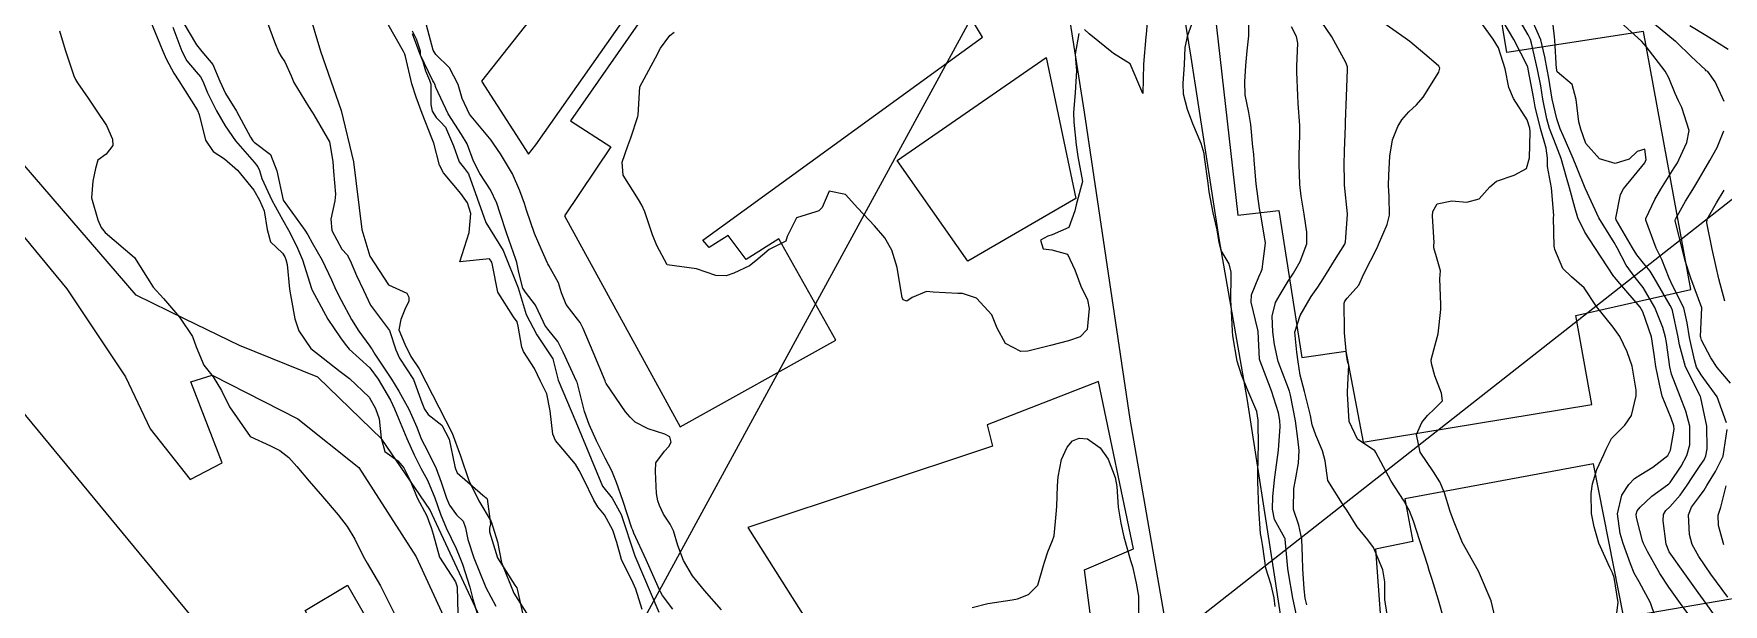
# Model space of a CAD drawing. Header units: metres. Extents: x 318500 to 325275, y 7408834 to 7428799.
# Drawn here: x 320655.9 to 320770.1, y 7409942.3 to 7409980.9 of the extents above; entities that cross this region are included whole.
import ezdxf

# ---------------------------------------------------------------- set-up
doc = ezdxf.new("R2010")
doc.units = ezdxf.units.M
doc.header["$MEASUREMENT"] = 0
doc.linetypes.add('CONTINUO', pattern=[0])
for name, color, linetype in [('Curvas de Nivel 1m', 11, 'Continuous'), ('Curvas de Nivel 5m', 15, 'Continuous'), ('Divisas', 45, 'Continuous'), ('Edificações', 30, 'Continuous'), ('Hidrografia', 140, 'Continuous'), ('Linha Férrea', 20, 'Continuous'), ('Pontes_Viadutos_Tubos', 190, 'Continuous'), ('TEXTO', 45, 'Continuous'), ('Vias Primárias', 230, 'Continuous'), ('Vias Secundárias', 230, 'Continuous')]:
    doc.layers.add(name, color=color, linetype=linetype)

msp = doc.modelspace()

# ---------------------------------------------------------------- linework, layer by layer
at = {"layer": 'Curvas de Nivel 1m', "flags": 128}
for points, elevation in [([(320663.79, 7409981.79), (320664.41, 7409980.26), (320664.61, 7409979.78), (320664.87, 7409979.21), (320665.37, 7409978.28), (320665.69, 7409977.77), (320666.83, 7409975.99), (320666.97, 7409975.75), (320667.08, 7409975.49), (320667.5, 7409973.74), (320668.02, 7409972.97), (320668.79, 7409972.48), (320669.67, 7409971.71), (320670.76, 7409970.36), (320671.16, 7409969.69), (320671.47, 7409968.96), (320671.66, 7409967.69), (320671.9, 7409966.87), (320672.7, 7409966.09), (320672.87, 7409965.84), (320672.94, 7409965.67), (320673.02, 7409965.34), (320673.18, 7409963.66), (320673.29, 7409963.03), (320673.55, 7409961.66), (320673.82, 7409960.84), (320674.62, 7409959.64), (320676.6, 7409958.08), (320677.24, 7409957.61), (320678.57, 7409956.35), (320679, 7409955.58), (320679.24, 7409954.89), (320679.37, 7409953.58), (320679.62, 7409952.67), (320680.51, 7409952.04), (320680.91, 7409951.56), (320681.33, 7409950.72), (320681.81, 7409949.55), (320682.47, 7409948.33), (320682.67, 7409947.75), (320682.75, 7409947.54), (320682.9, 7409947.09), (320683.32, 7409945.52), (320684.41, 7409943.86), (320684.52, 7409943.51), (320684.56, 7409941.7)], 738), ([(320665.96, 7409981.76), (320666.89, 7409980.2), (320667.25, 7409979.74), (320668, 7409978.86), (320668.47, 7409977.73), (320668.85, 7409976.9), (320669.59, 7409975.71), (320670.55, 7409973.95), (320670.71, 7409973.7), (320670.8, 7409973.62), (320671.89, 7409972.78), (320672.33, 7409971.68), (320672.74, 7409969.68), (320674.22, 7409967.65), (320674.41, 7409967.34), (320674.71, 7409966.79), (320675.38, 7409965.63), (320676.01, 7409964.29), (320676.31, 7409963.62), (320676.66, 7409962.91), (320677.37, 7409961.61), (320677.86, 7409960.83), (320678.62, 7409959.8), (320678.71, 7409959.68), (320678.76, 7409959.59), (320678.94, 7409959.26), (320680.07, 7409957.57), (320680.58, 7409956.76), (320681.25, 7409955.55), (320681.78, 7409954.32), (320682.09, 7409953.54), (320682.53, 7409952.67), (320683.09, 7409951.53), (320683.44, 7409950.59), (320683.8, 7409949.52), (320684, 7409949.04), (320684.47, 7409948.38), (320684.92, 7409947.96), (320685.08, 7409947.5), (320685.23, 7409946.72), (320685.65, 7409945.49), (320686.4, 7409943.59), (320686.45, 7409943.48), (320687.13, 7409942.21)], 736), ([(320702.39, 7409941.97), (320701.23, 7409943.28), (320700.41, 7409944.27), (320699.81, 7409945.3), (320699.43, 7409946.32), (320699.14, 7409947.31), (320698.91, 7409947.76), (320698.47, 7409948.44), (320698.18, 7409949.03), (320698.08, 7409949.33), (320697.99, 7409949.83), (320697.91, 7409951.33), (320697.94, 7409951.91), (320698.53, 7409952.7), (320698.83, 7409953.02), (320698.98, 7409953.31), (320698.89, 7409953.66), (320698.55, 7409953.85), (320697.43, 7409954.22), (320696.55, 7409954.67), (320696.2, 7409955), (320695.9, 7409955.36), (320694.59, 7409957.27), (320694.54, 7409957.38), (320694.51, 7409957.46), (320693.7, 7409959.39), (320693.02, 7409961.01), (320692.83, 7409961.4), (320692.64, 7409961.64), (320691.88, 7409962.63), (320691.56, 7409963.42), (320691.37, 7409964.1), (320690.7, 7409965.26), (320690.64, 7409965.37), (320690.61, 7409965.43), (320690.03, 7409966.76), (320689.74, 7409967.44), (320689.2, 7409969), (320689.06, 7409969.46), (320688.76, 7409970.32), (320688.25, 7409971.47), (320687.44, 7409972.83), (320687, 7409973.48), (320686.8, 7409973.74), (320685.35, 7409975.5), (320684.85, 7409976.57), (320684.58, 7409977.51), (320684, 7409978.65), (320683.06, 7409979.54), (320682.88, 7409979.83), (320682.44, 7409981.54)], 737), ([(320731.23, 7409982.6), (320731.09, 7409980.9), (320731.07, 7409980.74), (320730.92, 7409978.9), (320730.86, 7409976.9), (320730.01, 7409978.91), (320728.89, 7409979.61), (320727.24, 7409980.94), (320726.91, 7409981.24)], 738), ([(320739.82, 7409942.19), (320739.74, 7409942.77), (320739.53, 7409943.65), (320739.18, 7409944.78), (320738.98, 7409946.25), (320738.88, 7409946.78), (320738.81, 7409947.13), (320738.7, 7409948.79), (320738.64, 7409950.65), (320738.64, 7409950.79), (320738.67, 7409952.66), (320738.68, 7409952.79), (320738.68, 7409952.93), (320738.67, 7409954.79), (320738.57, 7409955.39), (320737.96, 7409956.8), (320737.54, 7409957.87), (320737.23, 7409958.8), (320736.94, 7409960.5), (320736.93, 7409960.81), (320736.83, 7409962.64), (320736.82, 7409962.81), (320736.83, 7409964.68), (320736.83, 7409964.81), (320736.71, 7409965.38), (320736.16, 7409966.27), (320736.02, 7409966.82), (320735.89, 7409967.67), (320735.61, 7409968.83), (320735.34, 7409970.26), (320735.27, 7409970.84), (320735.04, 7409972.59), (320735, 7409972.84), (320734.81, 7409973.53), (320734.24, 7409974.85), (320733.88, 7409975.82), (320733.61, 7409976.86), (320733.59, 7409977.58), (320733.69, 7409978.86), (320733.73, 7409980.02), (320733.91, 7409980.86), (320734.18, 7409981.6)], 738), ([(320741.25, 7409941.61), (320741.01, 7409942.75), (320740.71, 7409944.47), (320740.67, 7409944.76), (320740.48, 7409946.74), (320740.48, 7409946.76), (320740.48, 7409946.78), (320740.46, 7409946.81), (320739.77, 7409948.07), (320739.64, 7409948.77), (320739.66, 7409949.61), (320739.77, 7409950.77), (320739.86, 7409951.43), (320740.04, 7409952.77), (320740.15, 7409954.36), (320740.13, 7409954.77), (320740.03, 7409955.3), (320739.56, 7409956.78), (320738.9, 7409958.5), (320738.8, 7409958.79), (320738.76, 7409958.93), (320738.66, 7409960.79), (320738.64, 7409960.91), (320738.19, 7409962.79), (320738.2, 7409963.28), (320738.7, 7409964.5), (320738.8, 7409964.69), (320738.85, 7409964.79), (320738.93, 7409965.02), (320739.16, 7409966.78), (320738.83, 7409968.7), (320738.81, 7409968.79), (320738.76, 7409969.12), (320738.53, 7409970.79), (320738.39, 7409972.39), (320738.36, 7409972.8), (320738.31, 7409973.3), (320738.17, 7409974.8), (320738.02, 7409975.63), (320737.79, 7409976.81), (320737.75, 7409977.69), (320737.82, 7409978.81), (320737.91, 7409979.79), (320738.02, 7409980.8), (320738.04, 7409981.68)], 739), ([(320747.38, 7409941.65), (320747.23, 7409942.67), (320747.23, 7409943.86), (320747.08, 7409944.67), (320746.45, 7409946.17), (320746.08, 7409946.69), (320745.35, 7409947.57), (320744.65, 7409948.71), (320744.48, 7409948.95), (320743.37, 7409950.72), (320743.2, 7409952.05), (320743.02, 7409952.73), (320742.55, 7409953.78), (320742.31, 7409954.48), (320742.26, 7409954.73), (320742.19, 7409955.11), (320741.8, 7409956.74), (320741.51, 7409957.85), (320741.36, 7409958.75), (320741.28, 7409959.4), (320741.13, 7409960.75), (320741.51, 7409961.89), (320742, 7409962.74), (320742.25, 7409963.16), (320742.69, 7409963.8), (320743.06, 7409964.36), (320743.29, 7409964.72), (320743.82, 7409965.61), (320744.52, 7409966.71), (320744.57, 7409966.86), (320744.71, 7409968.71), (320744.71, 7409968.75), (320744.5, 7409970.71), (320744.48, 7409972.4), (320744.49, 7409972.71), (320744.5, 7409973.02), (320744.56, 7409974.71), (320744.57, 7409974.98), (320744.64, 7409976.71), (320744.71, 7409978.54), (320744.7, 7409978.71), (320744.59, 7409979.01), (320743.65, 7409980.73), (320742.93, 7409981.8)], 741), ([(320751.2, 7409941.43), (320750.85, 7409942.62), (320750.42, 7409944.02), (320750.22, 7409944.63), (320750.12, 7409944.95), (320749.58, 7409946.64), (320749.15, 7409947.96), (320748.89, 7409948.65), (320748.49, 7409949.38), (320747.66, 7409950.66), (320746.61, 7409952.6), (320746.57, 7409952.68), (320746.56, 7409952.7), (320746.54, 7409952.72), (320745.37, 7409953.52), (320744.82, 7409954.71), (320744.71, 7409956.59), (320744.71, 7409956.71), (320744.78, 7409958.55), (320744.73, 7409958.71), (320744.71, 7409958.79), (320744.63, 7409959.23), (320744.49, 7409960.71), (320744.49, 7409960.86), (320744.47, 7409962.71), (320744.52, 7409962.86), (320744.68, 7409963.06), (320745.46, 7409963.93), (320745.81, 7409964.69), (320746.72, 7409966.51), (320746.8, 7409966.68), (320747.38, 7409968.03), (320747.54, 7409968.67), (320747.51, 7409969.93), (320747.47, 7409970.67), (320747.49, 7409971.38), (320747.55, 7409972.67), (320747.73, 7409973.76), (320748.11, 7409974.67), (320748.38, 7409975.12), (320748.84, 7409975.66), (320749.36, 7409976.14), (320749.81, 7409976.65), (320750.88, 7409978.36), (320750.95, 7409978.63), (320750.88, 7409978.75), (320750.22, 7409979.31), (320748.91, 7409980.42), (320748.6, 7409980.66), (320746.93, 7409981.82)], 742), ([(320754.88, 7409940.56), (320754.4, 7409942.57), (320753.56, 7409944.58), (320752.46, 7409946.54), (320752.43, 7409946.6), (320751.87, 7409948), (320751.65, 7409948.61), (320751.25, 7409949.87), (320750.95, 7409950.62), (320750.52, 7409951.29), (320749.61, 7409952.64), (320749.37, 7409953.83), (320749.72, 7409954.64), (320750.1, 7409955.11), (320750.57, 7409955.57), (320751.11, 7409956.1), (320751.06, 7409956.62), (320750.61, 7409957.79), (320750.37, 7409958.63), (320750.36, 7409958.89), (320750.63, 7409959.9), (320750.82, 7409960.63), (320751.01, 7409962.28), (320751.01, 7409962.62), (320750.95, 7409964.37), (320750.97, 7409964.63), (320750.99, 7409964.91), (320750.71, 7409965.86), (320750.53, 7409966.45), (320750.54, 7409966.63), (320750.55, 7409966.8), (320750.45, 7409968.63), (320750.47, 7409968.91), (320750.76, 7409969.43), (320751.75, 7409969.63), (320752.76, 7409969.56), (320753.59, 7409969.77), (320754.31, 7409970.58), (320754.78, 7409970.97), (320755.97, 7409971.37), (320756.79, 7409971.84), (320757, 7409972.55), (320757.05, 7409974.32), (320757.02, 7409974.55), (320756.84, 7409975.13), (320755.92, 7409976.56), (320755.6, 7409977.3), (320755.36, 7409978.57), (320754.9, 7409979.99), (320754.55, 7409980.58), (320753.48, 7409982.05)], 743), ([(320762.79, 7409940.87), (320762.99, 7409942.46), (320762.73, 7409944.16), (320762.61, 7409944.47), (320762.44, 7409944.82), (320761.7, 7409946.48), (320761.37, 7409947.58), (320761.19, 7409948.48), (320761.16, 7409949.83), (320761.26, 7409950.48), (320761.55, 7409951.45), (320762.03, 7409952.48), (320762.19, 7409952.83), (320762.55, 7409953.55), (320763.44, 7409954.46), (320763.9, 7409955.12), (320764.22, 7409956.45), (320764.22, 7409956.82), (320763.94, 7409958.45), (320763.6, 7409959.42), (320763.11, 7409960.46), (320762.65, 7409961.08), (320761.53, 7409962.48), (320760.69, 7409963.76), (320759.85, 7409964.5), (320759.25, 7409965.06), (320758.72, 7409966.34), (320758.69, 7409966.49), (320758.68, 7409966.52), (320758.68, 7409966.56), (320758.63, 7409968.52), (320758.64, 7409968.64), (320758.49, 7409970.52), (320758.22, 7409971.96), (320758.23, 7409972.53), (320758.14, 7409973.2), (320757.74, 7409974.54), (320757.39, 7409976.01), (320757.29, 7409976.54), (320757.22, 7409976.9), (320756.92, 7409978.55), (320756.88, 7409978.7), (320755.94, 7409980.56), (320754.94, 7409982.28)], 744), ([(320768.38, 7409940.79), (320767.2, 7409942.4), (320766.42, 7409943.5), (320765.82, 7409944.42), (320764.98, 7409945.9), (320764.72, 7409946.44), (320764.65, 7409946.63), (320764.47, 7409947.33), (320764.24, 7409948.21), (320764.22, 7409948.44), (320764.27, 7409948.65), (320764.49, 7409948.92), (320765.27, 7409949.66), (320766.32, 7409950.41), (320766.43, 7409950.49), (320766.51, 7409950.58), (320767.26, 7409951.68), (320767.64, 7409952.4), (320767.83, 7409953.12), (320767.83, 7409954.4), (320767.58, 7409955.4), (320767.18, 7409956.4), (320766.61, 7409957.9), (320766.48, 7409958.41), (320766.27, 7409960.05), (320766.2, 7409960.42), (320766.01, 7409961.06), (320765.48, 7409962.43), (320764.69, 7409963.77), (320764.15, 7409964.45), (320763.54, 7409965.29), (320762.92, 7409966.47), (320762.73, 7409966.81), (320761.68, 7409968.48), (320760.78, 7409970.46), (320760.77, 7409970.49), (320760.2, 7409971.9), (320759.96, 7409972.5), (320759.27, 7409974.07), (320759.07, 7409974.52), (320758.84, 7409975.2), (320758.53, 7409976.52), (320758.3, 7409977.95), (320758.19, 7409978.53), (320758.03, 7409979.39), (320757.77, 7409980.54), (320756.94, 7409982.43)], 746), ([(320769.56, 7409941.54), (320768.95, 7409942.38), (320768.41, 7409943.13), (320767.5, 7409944.4), (320766.45, 7409945.88), (320766.23, 7409946.41), (320766.04, 7409947.98), (320766.05, 7409948.42), (320766.22, 7409948.68), (320766.49, 7409948.93), (320767.19, 7409949.71), (320767.67, 7409950.4), (320768, 7409950.92), (320768.53, 7409951.73), (320768.8, 7409952.12), (320768.93, 7409952.38), (320769.01, 7409952.85), (320769, 7409954.38), (320768.59, 7409956.31), (320768.56, 7409956.39), (320768.53, 7409956.45), (320767.55, 7409958.4), (320767.15, 7409959.89), (320767.06, 7409960.41), (320766.67, 7409962.22), (320766.6, 7409962.41), (320766.52, 7409962.56), (320765.42, 7409964.43), (320765.16, 7409964.88), (320764.71, 7409965.42), (320764.25, 7409965.98), (320763.96, 7409966.45), (320762.87, 7409968.35), (320762.83, 7409968.47), (320763.16, 7409970.08), (320763.36, 7409970.46), (320764.8, 7409972.22), (320764.88, 7409972.44), (320764.81, 7409973.14), (320764.28, 7409972.97), (320763.73, 7409972.46), (320762.8, 7409972.17), (320761.74, 7409972.48), (320760.82, 7409973.53), (320760.47, 7409974.5), (320760.34, 7409974.99), (320760.16, 7409976.5), (320759.88, 7409977.52), (320758.88, 7409978.37), (320758.85, 7409978.49), (320758.84, 7409978.52), (320758.83, 7409978.57), (320758.72, 7409980.52), (320758.7, 7409980.73), (320758.5, 7409982.53)], 747), ([(320770.32, 7409954.61), (320769.69, 7409956.37), (320768.61, 7409957.86), (320768.29, 7409958.39), (320768.15, 7409958.87), (320767.82, 7409960.4), (320767.66, 7409961.39), (320767.44, 7409962.4), (320766.69, 7409963.87), (320766.44, 7409964.41), (320765.95, 7409965.66), (320765.57, 7409966.43), (320764.86, 7409968.33), (320764.87, 7409968.44), (320765.47, 7409969.72), (320765.87, 7409970.42), (320766.79, 7409971.88), (320767, 7409972.21), (320767.1, 7409972.41), (320767.63, 7409973.58), (320767.79, 7409974.4), (320767.3, 7409975.96), (320767.08, 7409976.41), (320766.86, 7409976.9), (320766.42, 7409977.96), (320766.17, 7409978.42), (320764.9, 7409980.09), (320764.57, 7409980.45), (320762.93, 7409981.94)], 748), ([(320770.17, 7409976.37), (320769.56, 7409977.7), (320769.06, 7409978.39), (320768.95, 7409978.45), (320768.89, 7409978.5), (320767.92, 7409979.42), (320766.91, 7409980.4), (320766.88, 7409980.42), (320764.93, 7409982.02)], 749), ([(320657.62, 7409981.15), (320658.02, 7409979.87), (320658.61, 7409978.1), (320658.71, 7409977.86), (320658.85, 7409977.63), (320659.57, 7409976.58), (320660.06, 7409975.84), (320660.81, 7409974.73), (320661.22, 7409973.82), (320661.24, 7409973.38), (320660.78, 7409972.79), (320660.22, 7409972.4), (320660.06, 7409971.84), (320659.89, 7409970.97), (320659.8, 7409969.84), (320660.22, 7409968.35), (320660.44, 7409967.83), (320660.72, 7409967.5), (320662.69, 7409965.8), (320663.97, 7409963.79), (320664.66, 7409963.03), (320665.74, 7409961.76), (320666.62, 7409960.45), (320666.87, 7409959.75), (320667.39, 7409958.53), (320668.01, 7409957.73), (320668.58, 7409956.81), (320669.13, 7409955.71), (320670.53, 7409953.7), (320671.89, 7409953.05), (320672.52, 7409952.75), (320673.14, 7409952.28), (320673.67, 7409951.65), (320674.5, 7409950.67), (320675.4, 7409949.63), (320676.46, 7409948.39), (320677.07, 7409947.61), (320677.59, 7409946.75), (320678.15, 7409945.59), (320678.42, 7409945.11), (320679.34, 7409943.58), (320680.29, 7409941.64)], 739), ([(320665.29, 7409981.39), (320665.89, 7409979.76), (320666.23, 7409979.11), (320666.87, 7409978.38), (320667.16, 7409978.04), (320667.31, 7409977.74), (320667.64, 7409976.94), (320668.24, 7409975.73), (320668.82, 7409974.72), (320669.52, 7409973.71), (320670.79, 7409972.25), (320671.04, 7409971.95), (320671.15, 7409971.69), (320671.31, 7409971.16), (320671.98, 7409969.68), (320672.73, 7409968.34), (320673.12, 7409967.66), (320673.66, 7409966.6), (320674.05, 7409965.65), (320674.67, 7409963.7), (320674.69, 7409963.64), (320674.71, 7409963.6), (320675.77, 7409961.63), (320676.63, 7409960.36), (320676.94, 7409959.93), (320677.22, 7409959.61), (320678.6, 7409958.33), (320679.18, 7409957.58), (320680, 7409956.14), (320680.28, 7409955.56), (320680.55, 7409954.91), (320681.12, 7409953.55), (320681.61, 7409952.46), (320682.06, 7409951.54), (320682.5, 7409950.73), (320683, 7409949.53), (320683.38, 7409948.44), (320683.78, 7409947.52), (320684.44, 7409946.12), (320684.69, 7409945.51), (320684.87, 7409945.06), (320685.38, 7409943.5), (320685.58, 7409942.68), (320685.94, 7409941.49)], 737), ([(320699.09, 7409942.01), (320698.4, 7409942.94), (320698.25, 7409943.17), (320698.18, 7409943.32), (320698.02, 7409943.72), (320697.29, 7409945.34), (320696.46, 7409947.16), (320696.38, 7409947.35), (320696.33, 7409947.48), (320695.72, 7409949.36), (320695.28, 7409950.58), (320694.97, 7409951.37), (320694.52, 7409952.23), (320693.94, 7409953.39), (320693.44, 7409954.5), (320693.13, 7409955.39), (320692.62, 7409957.37), (320692.6, 7409957.4), (320692.59, 7409957.44), (320691.67, 7409959.41), (320691.32, 7409960.11), (320690.64, 7409960.96), (320690.43, 7409961.22), (320690.34, 7409961.43), (320689.81, 7409962.59), (320689.13, 7409963.45), (320688.96, 7409963.74), (320688.69, 7409964.8), (320688.55, 7409965.46), (320688.48, 7409965.68), (320687.84, 7409967.47), (320687.42, 7409968.79), (320687.19, 7409969.48), (320686.76, 7409970.38), (320686.05, 7409971.49), (320685.62, 7409972.33), (320685.18, 7409973.5), (320684.81, 7409974.13), (320683.9, 7409975.52), (320683.07, 7409977.32), (320683, 7409977.54), (320682.95, 7409977.63), (320682.86, 7409977.77), (320682.01, 7409979.55), (320681.5, 7409980.95)], 736), ([(320726.53, 7409980.96), (320726.29, 7409979.56), (320726.34, 7409978.96), (320726.39, 7409978.47), (320726.28, 7409976.96), (320726.18, 7409975.62), (320726.2, 7409974.96), (320726.35, 7409973.42), (320726.42, 7409972.96), (320726.48, 7409972.64), (320726.78, 7409970.95), (320726.36, 7409969.36), (320726.27, 7409968.96), (320725.86, 7409967.84), (320724.73, 7409967.35), (320724.45, 7409967.26), (320723.95, 7409966.99), (320724.13, 7409966.4), (320724.71, 7409966.33), (320725.78, 7409966.03), (320726.27, 7409964.96), (320726.68, 7409963.87), (320727.13, 7409962.94), (320727.24, 7409962.36), (320727.09, 7409960.94), (320726.63, 7409960.44), (320725.84, 7409960.17), (320724.63, 7409959.85), (320723.09, 7409959.46), (320722.62, 7409959.45), (320721.59, 7409959.98), (320721.02, 7409961.02), (320720.65, 7409961.92), (320719.62, 7409963.05), (320718.67, 7409963.38), (320718.36, 7409963.37), (320716.68, 7409963.47), (320716.25, 7409963.51), (320715.28, 7409963.1), (320714.91, 7409962.86), (320714.67, 7409962.94), (320714.59, 7409963.11), (320714.57, 7409963.21), (320714.25, 7409965.12), (320713.89, 7409966.3), (320713.43, 7409967.13), (320712.73, 7409967.94), (320711.59, 7409969.15), (320710.76, 7409970.08), (320709.65, 7409970.29), (320709.19, 7409969.18), (320708.97, 7409968.96), (320708.75, 7409968.89), (320707.45, 7409968.49), (320706.82, 7409967.22), (320706.72, 7409966.92), (320705.6, 7409966.34), (320704.7, 7409965.59), (320704.27, 7409965.25), (320703.22, 7409964.74), (320702.69, 7409964.56), (320702, 7409964.59), (320700.7, 7409965.03), (320698.7, 7409965.32), (320698.01, 7409966.62), (320697.72, 7409967.34), (320697.19, 7409968.89), (320696.99, 7409969.35), (320696.76, 7409969.73), (320695.74, 7409971.37), (320695.67, 7409972.25), (320696.06, 7409973.36), (320696.26, 7409973.9), (320696.72, 7409975.35), (320696.74, 7409975.44), (320696.86, 7409977.35), (320697.93, 7409979.33), (320698.25, 7409979.97), (320698.9, 7409980.83), (320699.18, 7409981.05)], 738), ([(320770.6, 7409957.29), (320769.69, 7409958.37), (320769.26, 7409959.01), (320768.64, 7409960.2), (320768.58, 7409960.39), (320768.57, 7409960.46), (320768.65, 7409962.39), (320768.65, 7409962.41), (320767.91, 7409964.4), (320767.53, 7409965.58), (320767.32, 7409966.4), (320766.86, 7409968.3), (320766.88, 7409968.41), (320767.55, 7409969.62), (320768.04, 7409970.4), (320768.32, 7409970.86), (320768.79, 7409971.67), (320769.2, 7409972.38), (320769.68, 7409973.24), (320770.14, 7409974.37)], 749), ([(320770.41, 7409942.81), (320769.27, 7409944.38), (320768.45, 7409945.58), (320768, 7409946.39), (320767.81, 7409947.05), (320767.75, 7409948.4), (320767.96, 7409948.92), (320768.5, 7409949.63), (320768.82, 7409950.07), (320769, 7409950.38), (320769.58, 7409951.32), (320770.1, 7409952.37), (320770.37, 7409954.17)], 748), ([(320719.32, 7409942.11), (320720.39, 7409942.38), (320722.03, 7409942.64), (320722.4, 7409942.71), (320723.14, 7409942.99), (320723.77, 7409943.62), (320724.16, 7409944.97), (320724.21, 7409945.19), (320724.44, 7409945.88), (320724.76, 7409946.66), (320724.87, 7409946.97), (320725.01, 7409948.43), (320725.04, 7409948.96), (320725.1, 7409950.36), (320725.13, 7409950.96), (320725.36, 7409952.13), (320725.74, 7409952.96), (320726.11, 7409953.39), (320726.55, 7409953.58), (320727.13, 7409953.53), (320727.98, 7409952.93), (320728.53, 7409952.15), (320729, 7409950.91), (320729.11, 7409950.3), (320729.2, 7409948.91), (320729.38, 7409947.82), (320729.57, 7409946.9), (320730.04, 7409945.29), (320730.17, 7409944.89), (320730.41, 7409943.77), (320730.56, 7409942.89), (320730.57, 7409942.72), (320730.56, 7409940.89)], 738), ([(320770.15, 7409946.36), (320769.77, 7409947.67), (320769.75, 7409948.37), (320769.93, 7409948.92), (320770.3, 7409950.36)], 749)]:
    msp.add_lwpolyline(points, dxfattribs=dict(at, elevation=elevation))
at = {"layer": 'Curvas de Nivel 5m', "flags": 128}
for points, elevation in [([(320671.69, 7409981.69), (320672.17, 7409980.4), (320672.46, 7409979.68), (320672.61, 7409979.41), (320672.87, 7409979.04), (320673.29, 7409978.09), (320673.48, 7409977.66), (320674.46, 7409976.02), (320674.71, 7409975.64), (320674.83, 7409975.47), (320675.88, 7409973.63), (320676.11, 7409972.3), (320676.15, 7409971.63), (320676.29, 7409970.09), (320676.24, 7409969.63), (320675.97, 7409968.39), (320676.05, 7409967.63), (320676.71, 7409966.38), (320677.07, 7409965.98), (320677.29, 7409965.61), (320677.71, 7409964.58), (320678.18, 7409963.6), (320678.65, 7409962.57), (320679.39, 7409961.58), (320679.93, 7409960.86), (320680.36, 7409959.56), (320680.61, 7409959), (320681.57, 7409957.55), (320682.12, 7409955.99), (320682.31, 7409955.54), (320682.56, 7409955.19), (320683.48, 7409954.46), (320683.97, 7409953.52), (320684.36, 7409951.66), (320684.4, 7409951.51), (320684.51, 7409951.24), (320686.25, 7409949.72), (320686.48, 7409949.54), (320686.53, 7409949.48), (320686.76, 7409947.77), (320686.7, 7409947.48), (320686.69, 7409947.24), (320687.25, 7409945.47), (320688.4, 7409943.64), (320688.54, 7409943.45), (320688.59, 7409943.26), (320689, 7409941.44)], 735), ([(320697.02, 7409941.98), (320696.59, 7409943.35), (320696.41, 7409943.77), (320695.62, 7409945.36), (320695.3, 7409946.51), (320695.03, 7409947.36), (320694.47, 7409948.4), (320694.03, 7409948.94), (320693.76, 7409949.38), (320693.06, 7409950.83), (320692.77, 7409951.4), (320692.52, 7409951.83), (320691.15, 7409953.42), (320690.97, 7409953.85), (320690.81, 7409955.43), (320690.58, 7409956.58), (320690.15, 7409957.44), (320689.75, 7409958.3), (320689, 7409959.45), (320688.89, 7409959.73), (320688.64, 7409961.16), (320688.56, 7409961.46), (320688.31, 7409961.8), (320687.27, 7409963.47), (320686.89, 7409965.29), (320686.86, 7409965.48), (320686.7, 7409965.71), (320684.7, 7409965.51), (320685.32, 7409967.5), (320685.44, 7409968.79), (320685.2, 7409969.5), (320684.76, 7409970.14), (320683.58, 7409971.53), (320683.31, 7409972.05), (320682.93, 7409973.54), (320682.81, 7409973.89), (320682.15, 7409975.55), (320681.74, 7409976.65), (320681.44, 7409977.55), (320681.02, 7409979.41), (320680.98, 7409979.56), (320680.88, 7409979.75), (320679.84, 7409981.58)], 735), ([(320765.49, 7409941.52), (320765.18, 7409942.43), (320764.42, 7409943.85), (320764.08, 7409944.45), (320763.82, 7409945.07), (320763.34, 7409946.46), (320763.13, 7409947.13), (320762.95, 7409948.46), (320763.24, 7409949.71), (320763.71, 7409950.45), (320764.1, 7409950.86), (320764.52, 7409951.12), (320765.34, 7409951.61), (320766.36, 7409952.41), (320766.54, 7409952.77), (320766.78, 7409954.19), (320766.76, 7409954.41), (320766.57, 7409954.94), (320765.98, 7409956.42), (320765.79, 7409957.24), (320765.55, 7409958.43), (320765.44, 7409959.24), (320765.25, 7409960.43), (320764.67, 7409962.13), (320764.49, 7409962.44), (320763.11, 7409964.05), (320762.74, 7409964.47), (320762.72, 7409964.49), (320762.7, 7409964.53), (320761.41, 7409966.48), (320760.74, 7409967.53), (320760.26, 7409968.5), (320760.07, 7409969.19), (320759.71, 7409970.51), (320759.5, 7409971.22), (320759.15, 7409972.51), (320758.81, 7409973.38), (320758.35, 7409974.53), (320758.17, 7409975.2), (320757.91, 7409976.53), (320757.76, 7409977.43), (320757.54, 7409978.54), (320757.13, 7409980.32), (320757.07, 7409980.55), (320756.91, 7409980.88), (320755.91, 7409982.57)], 745), ([(320770.43, 7409979.89), (320769.65, 7409980.38), (320768.92, 7409980.83), (320767.84, 7409981.49)], 750), ([(320741.95, 7409942.29), (320741.83, 7409942.74), (320741.76, 7409943.39), (320741.67, 7409944.74), (320741.65, 7409945.54), (320741.62, 7409946.74), (320741.42, 7409947.7), (320741.06, 7409948.75), (320741.08, 7409950.17), (320741.18, 7409950.75), (320741.38, 7409951.89), (320741.43, 7409952.75), (320741.34, 7409953.54), (320741.18, 7409954.75), (320740.84, 7409956.5), (320740.77, 7409956.76), (320740.6, 7409957.23), (320740.02, 7409958.77), (320739.77, 7409959.91), (320739.65, 7409960.77), (320739.6, 7409961.83), (320739.84, 7409962.77), (320740.14, 7409963.31), (320740.69, 7409964.2), (320740.92, 7409964.54), (320741.05, 7409964.75), (320741.49, 7409965.53), (320741.94, 7409966.74), (320741.95, 7409967.52), (320741.76, 7409968.74), (320741.56, 7409969.95), (320741.47, 7409970.75), (320741.43, 7409972.12), (320741.44, 7409972.75), (320741.48, 7409974.09), (320741.47, 7409974.75), (320741.37, 7409976.23), (320741.34, 7409976.76), (320741.28, 7409978.35), (320741.28, 7409978.76), (320741.35, 7409980.31), (320741.25, 7409980.76), (320740.92, 7409981.42)], 740), ([(320770.2, 7409962.85), (320769.81, 7409964.37), (320769.59, 7409965.26), (320769.34, 7409966.38), (320768.99, 7409968.15), (320769.02, 7409968.39), (320769.65, 7409969.5), (320770.16, 7409970.37)], 750)]:
    msp.add_lwpolyline(points, dxfattribs=dict(at, elevation=elevation))
at = {"layer": 'Divisas'}
msp.add_lwpolyline([(320870.53, 7409800.29), (320858.42, 7409806.93), (320851.71, 7409810.52), (320845.96, 7409812.67), (320835.85, 7409816.54), (320820.8, 7409821.55), (320817.02, 7409823.26), (320801.21, 7409831.53), (320794.02, 7409836.19), (320768.97, 7409850.42), (320745.25, 7409867.24), (320727.87, 7409881.25), (320704.46, 7409900.66), (320685.07, 7409919.55), (320678.52, 7409927.19), (320669.94, 7409937.42), (320649.27, 7409962.46)], dxfattribs=at)
at = {"layer": 'Edificações'}
for points in [[(320701.13, 7409966.98), (320720.02, 7409980.71), (320717.41, 7409985.12), (320713.81, 7409982.85), (320711.28, 7409987.05), (320719.68, 7409988.25), (320719.75, 7409990.58), (320722.28, 7409991.32), (320720.48, 7410003.34), (320719.08, 7410012.5), (320717.21, 7410012.9), (320704.39, 7409992.61), (320692.17, 7409975.05), (320694.91, 7409973.3), (320691.77, 7409968.63), (320699.58, 7409954.35), (320710.12, 7409960.21), (320706.25, 7409967.08), (320704.05, 7409965.68), (320702.84, 7409967.3), (320701.55, 7409966.49), (320701.13, 7409966.98)], [(320753.53, 7409990.08), (320735.12, 7409987.78), (320737.28, 7409968.66), (320740.06, 7409968.98), (320741.62, 7409959.04), (320744.58, 7409959.46), (320745.76, 7409953.3), (320761.21, 7409955.85), (320760.13, 7409961.87), (320767.9, 7409963.63), (320764.7, 7409981.09), (320755.47, 7409979.68), (320754.91, 7409983.11), (320756.74, 7409983.44), (320755.66, 7409988.8), (320754.06, 7409988.52), (320753.53, 7409990.08)], [(320719.04, 7409965.55), (320714.25, 7409972.36), (320724.34, 7409979.34), (320726.34, 7409969.8), (320719.04, 7409965.55)], [(320729.8, 7409922.61), (320726.93, 7409944.66), (320730.23, 7409946.09), (320727.86, 7409957.41), (320720.34, 7409954.47), (320720.7, 7409953.04), (320704.16, 7409947.54), (320708.6, 7409940.51), (320711.11, 7409941.22), (320715.04, 7409934.86), (320718.27, 7409936.72), (320720.06, 7409933.57), (320715.97, 7409931.07), (320721.2, 7409921.96), (320725.71, 7409923.89), (320727.15, 7409922.46), (320729.8, 7409922.61)], [(320761.33, 7409951.85), (320748.58, 7409949.48), (320749.11, 7409946.58), (320746.59, 7409946.06), (320747.16, 7409938.3), (320745.02, 7409937.87), (320747.67, 7409919.98), (320748.91, 7409914.61), (320758.42, 7409916.42), (320757.99, 7409919.98), (320762.42, 7409921.03), (320761.33, 7409931.01), (320773.22, 7409933.02), (320776.13, 7409943.62), (320763.38, 7409941.44), (320761.33, 7409951.85)]]:
    msp.add_lwpolyline(points, close=True, dxfattribs=at)
at = {"layer": 'Hidrografia'}
for points in [[(320674.43, 7409982.57), (320675.28, 7409979.77), (320676.67, 7409975.75), (320677.5, 7409972.28), (320678.06, 7409967.7), (320678.61, 7409965.9), (320679.86, 7409963.95), (320681.11, 7409963.4), (320681.25, 7409963.12), (320681.25, 7409962.84), (320680.97, 7409962.29), (320680.7, 7409961.6), (320680.56, 7409960.9), (320680.97, 7409959.93), (320681.39, 7409959.1), (320681.95, 7409958.27), (320684.18, 7409953.91), (320684.74, 7409952.39), (320685.29, 7409950.72), (320685.98, 7409949.33), (320686.82, 7409947.95), (320687.23, 7409946.56), (320687.51, 7409945.17), (320688.34, 7409943.09), (320689.73, 7409940.87)], [(320681.47, 7409981.15), (320681.74, 7409980.61), (320682.01, 7409979.79), (320682.01, 7409979.52), (320682.19, 7409979.07), (320682.37, 7409978.44), (320682.64, 7409977.8), (320682.73, 7409977.53), (320682.73, 7409977.08), (320682.73, 7409976.17), (320682.82, 7409975.72), (320683.1, 7409975.27), (320683.37, 7409975), (320683.73, 7409974.63), (320684, 7409974), (320684.27, 7409973.36), (320684.64, 7409972.28), (320685, 7409971.83), (320685.27, 7409971.46), (320686.45, 7409968.18), (320687.63, 7409966.28), (320688.63, 7409963.75), (320689.17, 7409961.94), (320689.9, 7409960.58), (320690.98, 7409958.95), (320691.35, 7409957.5), (320692.53, 7409954.69), (320694.34, 7409950.32), (320694.98, 7409949.51), (320695.61, 7409948.42), (320696.52, 7409945.61), (320698.15, 7409941.81)]]:
    msp.add_lwpolyline(points, dxfattribs=at)
at = {"layer": 'Linha Férrea'}
for points in [[(321000, 7409665.79, 0.078197), (320889.69, 7409761.64, 0.016428), (320831.73, 7409795.8, -0.029281), (320758.16, 7409840.19, -0.075107), (320633.21, 7409959.15, -0.038123), (320591.24, 7410019.37), (320569.88, 7410055.98), (320528.94, 7410130.12, 0.044252), (320455.67, 7410238.48), (320423.41, 7410279.54, -0.076357), (320336.11, 7410440.08, -0.029288), (320307.68, 7410537.21, 0.027041), (320278.59, 7410637.59, 0.100983), (320172.35, 7410808.48, 0.013159)], [(321000, 7409672.46, 0.064653), (320912.3, 7409751.47, 0.030753), (320836.25, 7409797.86, -0.016147), (320768.63, 7409837.8, -0.116635), (320584, 7410039.77), (320542.79, 7410113.92, 0.026405), (320494.03, 7410193.92, 0.017029), (320443.19, 7410260.7), (320429.49, 7410278.02, -0.097268), (320322.98, 7410493.45), (320310.76, 7410540.45), (320304.23, 7410567.01, 0.019913), (320282.85, 7410638.03, 0.100687), (320180.06, 7410806.18, 0.011092)]]:
    msp.add_lwpolyline(points, format="xyb", dxfattribs=at)
at = {"layer": 'Pontes_Viadutos_Tubos'}
msp.add_lwpolyline([(320660.88, 7409886.22), (320655.67, 7409892.64), (320668.65, 7409906.48), (320653.54, 7409921.31), (320656.21, 7409924.1), (320671.48, 7409910.12), (320684.03, 7409923.57), (320674.23, 7409941.91), (320677.1, 7409943.62), (320688.32, 7409924.03), (320686.54, 7409921.77)], dxfattribs=at)
at = {"layer": 'TEXTO', "linetype": 'CONTINUO'}
for points in [[(320688.04, 7409924.63, 0), (320786.04, 7410104.74, 0)], [(320700.58, 7409914.65, 0), (320857.2, 7410037.78, 0)]]:
    msp.add_polyline3d(points, dxfattribs=at)
at = {"layer": 'Vias Primárias'}
for points in [[(320723.07, 7410000), (320726.9, 7409975.65), (320729.98, 7409954.87), (320732.95, 7409937.79), (320736.03, 7409919.31), (320737.71, 7409907.81), (320738.23, 7409904.48, 0.331281), (320743.86, 7409898.95)], [(320732.47, 7409989.52), (320734.1, 7409979.36), (320736.01, 7409967.09), (320737.92, 7409956.13), (320739.78, 7409944.04), (320741.49, 7409932.74), (320742.98, 7409921.29), (320745, 7409910.49, 0.356699), (320749.77, 7409908.13), (320767.66, 7409924.26, 0.124757), (320774.77, 7409934.56), (320778.62, 7409941.18), (320786.32, 7409957.16), (320794.12, 7409974.03), (320797.08, 7409979.47), (320802.31, 7409988.4)]]:
    msp.add_lwpolyline(points, format="xyb", dxfattribs=at)
msp.add_lwpolyline([(320701.16, 7409996.79), (320686.15, 7409977.73), (320689.34, 7409972.8), (320689.82, 7409973.44), (320697.4, 7409984.23)], dxfattribs=at)
at = {"layer": 'Vias Secundárias'}
for points in [[(320708.91, 7409901.5), (320704.26, 7409905.36), (320700.12, 7409909.42), (320698.28, 7409913.15), (320694.82, 7409922.34), (320689.58, 7409933.89), (320682.67, 7409948.75), (320679.41, 7409953.5), (320675.09, 7409957.71), (320669.8, 7409959.84), (320666.13, 7409961.63), (320662.82, 7409963.26), (320653.97, 7409973.53), (320650.92, 7409978.22), (320649.95, 7409981.62), (320645.88, 7409990.17), (320644.2, 7409997.35), (320641.45, 7410002.12), (320639.47, 7410009.81), (320637.13, 7410015.8), (320632.75, 7410024.57), (320626.19, 7410036.47), (320617.08, 7410052.24), (320608.57, 7410067.68)], [(320652.8, 7409970.11), (320658.12, 7409963.69), (320662.09, 7409957.74), (320663.77, 7409954.21), (320666.47, 7409950.78), (320668.63, 7409951.9), (320666.5, 7409957.4), (320667.94, 7409957.85), (320673.74, 7409954.88), (320677.86, 7409951.59), (320681.73, 7409945.55), (320687.14, 7409933.79), (320689.33, 7409928.43), (320691.64, 7409922.7), (320693.86, 7409917.96), (320695.02, 7409914.54), (320696.02, 7409910.65), (320698.29, 7409906.83), (320704.88, 7409900.87)]]:
    msp.add_lwpolyline(points, dxfattribs=at)

doc.saveas('drawing.dxf')
